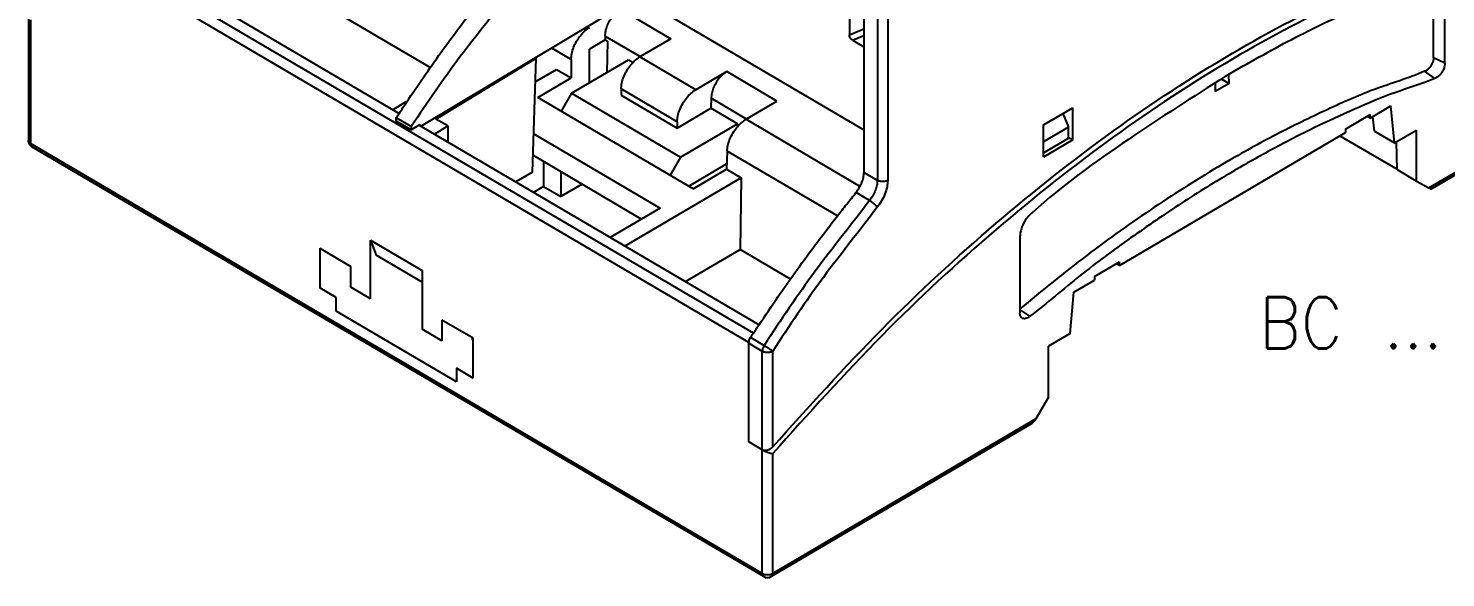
# Model space of a CAD drawing. Header units: millimetres. Extents: x -237 to 357, y 207 to 627.
# Drawn here: x 239.7 to 317.1, y 289.6 to 319.6 of the extents above; entities that cross this region are included whole.
import ezdxf

# ---------------------------------------------------------------- set-up
doc = ezdxf.new("R2010")
doc.units = ezdxf.units.MM
doc.layers.add('1', color=7, linetype='Continuous')
doc.styles.add('CONVERTER_11', font='txt.shx', dxfattribs={"width": 0.9})

# ---------------------------------------------------------------- blocks, each defined once
blk = doc.blocks.new('As2', base_point=(285.253, 331.881))
at = {"color": 2, "linetype": 'Continuous'}
for p, q in [((241.395, 325.837), (259.949, 314.932)), ((279.029, 302.414), (240.562, 325.024)), ((279.279, 302.923), (240.845, 325.514)), ((284.516, 324.798), (284.516, 319.227)), ((285.308, 323.5), (285.308, 311.708)), ((286.043, 323.068), (286.043, 311.276)), ((286.609, 323.068), (286.609, 311.276)), ((316.399, 317.975), (316.399, 322.106)), ((317.014, 317.671), (317.014, 321.803)), ((261.644, 317.433), (254.676, 321.528)), ((272.834, 321.237), (261.144, 314.229)), ((273.06, 321.239), (285.308, 314.039)), ((272.023, 320.618), (274.765, 319.007)), ((239.71, 320.14), (239.71, 313.455)), ((239.827, 320.032), (239.827, 313.289)), ((284.516, 319.227), (285.308, 319.554)), ((271.189, 318.942), (270.336, 318.441)), ((271.189, 319.157), (273.105, 318.031)), ((271.189, 319.157), (271.189, 318.942)), ((271.189, 318.942), (271.311, 318.871)), ((271.311, 318.871), (271.286, 317.169)), ((274.765, 319.007), (273.078, 318.015)), ((284.688, 318.934), (285.308, 319.191)), ((284.688, 318.934), (285.308, 318.57)), ((316.138, 310.862), (330.506, 319.307)), ((316.255, 310.799), (330.426, 319.129)), ((261.953, 314.624), (267.414, 317.952)), ((267.224, 311.731), (267.414, 317.952)), ((267.384, 317.97), (267.414, 317.952)), ((269.336, 317.874), (268.269, 318.5)), ((270.336, 316.611), (270.336, 318.441)), ((276.133, 316.22), (273.078, 318.015)), ((317.014, 317.671), (316.399, 317.975)), ((267.374, 316.65), (268.538, 317.334)), ((268.538, 317.334), (269.336, 316.865)), ((269.336, 317.874), (269.336, 316.865)), ((269.355, 316.034), (272.465, 317.863)), ((272.465, 317.863), (272.71, 317.719)), ((272.71, 317.719), (272.71, 317.719)), ((277.82, 317.211), (276.133, 316.22)), ((280.562, 315.599), (277.82, 317.211)), ((305.044, 316.962), (305.79, 317.4)), ((305.79, 317.4), (305.791, 317.401)), ((305.791, 317.4), (305.791, 317.401)), ((316.463, 316.842), (315.908, 317.236)), ((267.523, 315.799), (269.336, 316.865)), ((304.478, 316.62), (304.471, 316.125)), ((305.234, 316.573), (304.471, 316.125)), ((304.804, 316.817), (305.234, 316.573)), ((305.044, 316.962), (305.044, 316.96)), ((305.234, 316.573), (305.226, 317.069)), ((275.997, 310.818), (267.523, 315.799)), ((269.355, 316.034), (268.779, 315.061)), ((269.355, 316.034), (275.296, 312.542)), ((272.06, 316.272), (272.055, 315.925)), ((272.055, 315.925), (275.11, 314.13)), ((275.115, 314.477), (272.06, 316.272)), ((276.971, 315.759), (276.963, 315.219)), ((278.902, 314.624), (276.971, 315.759)), ((278.875, 314.608), (280.562, 315.599)), ((259.606, 315.133), (260.333, 315.577)), ((259.949, 314.932), (259.949, 314.932)), ((260.333, 315.577), (260.363, 315.559)), ((260.363, 315.559), (260.363, 315.559)), ((275.11, 314.13), (276.963, 315.219)), ((278.406, 314.371), (276.963, 315.219)), ((295.117, 314.304), (296.712, 315.241)), ((296.163, 314.919), (296.474, 314.173)), ((296.712, 313.488), (296.712, 315.241)), ((311.584, 314.075), (312.942, 314.873)), ((312.942, 314.679), (314.073, 315.344)), ((312.942, 314.679), (312.942, 314.873)), ((314.269, 313.323), (314.073, 315.344)), ((260.594, 314.215), (259.789, 314.687)), ((259.789, 314.512), (259.789, 314.687)), ((260.594, 314.039), (259.789, 314.512)), ((260.594, 314.039), (261.077, 314.318)), ((260.594, 314.215), (260.594, 314.039)), ((261.034, 314.294), (279.586, 303.389)), ((261.077, 314.318), (261.077, 314.268)), ((261.868, 313.803), (262.596, 314.247)), ((262.596, 314.247), (261.953, 314.624)), ((262.596, 314.247), (262.596, 313.376)), ((275.115, 314.477), (275.11, 314.13)), ((275.296, 312.542), (278.406, 314.371)), ((278.406, 314.371), (278.406, 314.205)), ((278.875, 314.608), (285.1, 310.949)), ((295.117, 312.551), (295.117, 314.304)), ((296.474, 314.173), (295.117, 313.375)), ((296.474, 313.579), (296.474, 314.173)), ((311.584, 314.075), (311.584, 313.881)), ((312.942, 314.679), (312.776, 314.776)), ((313.17, 313.969), (313.082, 314.761)), ((279.764, 289.814), (239.827, 313.289)), ((267.288, 313.809), (274.184, 309.756)), ((295.117, 312.782), (296.474, 313.579)), ((296.712, 313.488), (295.117, 312.551)), ((296.712, 313.488), (296.474, 313.605)), ((299.252, 306.632), (311.584, 313.881)), ((311.291, 313.709), (314.402, 311.88)), ((313.17, 313.969), (314.269, 313.323)), ((314.269, 313.323), (315.459, 314.022)), ((314.403, 311.86), (314.379, 313.388)), ((315.459, 311.239), (315.459, 314.022)), ((279.844, 289.636), (239.907, 313.11)), ((267.252, 312.644), (273.175, 309.163)), ((275.296, 312.542), (274.74, 311.557)), ((277.84, 312.875), (277.809, 311.884)), ((283.864, 309.334), (277.84, 312.875)), ((267.224, 311.731), (266.309, 311.193)), ((267.823, 312.309), (267.823, 310.937)), ((268.762, 311.757), (268.762, 310.386)), ((275.749, 310.964), (277.818, 312.181)), ((275.997, 310.818), (277.809, 311.884)), ((277.809, 311.884), (278.607, 311.415)), ((314.403, 311.86), (315.459, 311.239)), ((267.823, 310.937), (267.284, 310.62)), ((267.823, 310.937), (268.762, 310.386)), ((269.928, 311.072), (268.762, 310.386)), ((278.607, 311.415), (272.269, 307.69)), ((278.607, 311.415), (278.548, 307.497)), ((285.1, 310.949), (285.1, 310.949)), ((286.043, 311.276), (285.308, 311.708)), ((315.459, 311.239), (316.138, 310.862)), ((285.613, 310.178), (284.878, 310.61)), ((274.184, 309.756), (271.469, 308.16)), ((283.864, 309.334), (283.864, 309.334)), ((258.381, 304.81), (258.381, 308.011)), ((258.381, 308.011), (261.21, 306.348)), ((258.381, 308.011), (258.699, 307.198)), ((293.821, 308.17), (293.821, 304.039)), ((255.609, 307.572), (257.306, 306.574)), ((255.609, 307.572), (255.609, 305.404)), ((261.21, 305.722), (258.699, 307.198)), ((275.573, 305.748), (278.548, 307.497)), ((281.295, 305.882), (278.548, 307.497)), ((257.306, 305.442), (257.306, 306.574)), ((261.21, 306.348), (261.21, 303.147)), ((297.894, 306.028), (299.252, 306.826)), ((299.252, 306.632), (299.087, 306.729)), ((299.252, 306.632), (299.252, 306.826)), ((296.763, 305.169), (297.894, 305.834)), ((297.894, 306.028), (297.894, 305.834)), ((256.514, 304.872), (255.609, 305.404)), ((256.514, 304.127), (256.514, 304.872)), ((258.381, 304.81), (257.306, 305.442)), ((296.567, 302.918), (296.763, 305.169)), ((263.076, 300.27), (256.514, 304.127)), ((294.373, 303.857), (293.821, 304.222)), ((263.981, 302.651), (262.284, 303.648)), ((262.284, 303.648), (262.284, 302.516)), ((279.586, 303.389), (279.586, 303.389)), ((262.284, 302.516), (261.21, 303.147)), ((263.981, 302.625), (263.902, 302.578)), ((263.981, 300.483), (263.981, 302.651)), ((279.131, 302.698), (279.866, 302.265)), ((279.279, 302.923), (279.279, 302.923)), ((296.567, 302.918), (295.377, 302.219)), ((279.029, 302.414), (279.029, 302.388)), ((279.029, 296.99), (279.029, 302.388)), ((279.029, 302.388), (279.764, 301.956)), ((279.029, 296.99), (279.029, 302.388)), ((279.764, 289.814), (279.764, 301.956)), ((280.33, 296.72), (280.33, 301.956)), ((295.377, 299.436), (295.377, 302.219)), ((263.981, 300.483), (263.076, 301.015)), ((263.076, 301.015), (263.076, 300.27)), ((295.377, 299.436), (294.698, 298.26)), ((294.421, 297.965), (280.25, 289.636)), ((294.698, 298.26), (280.33, 289.814)), ((279.764, 296.557), (279.029, 296.99)), ((279.764, 296.557), (279.029, 296.99)), ((280.33, 289.814), (280.33, 296.358))]:
    blk.add_line(p, q, dxfattribs=at)
for centre, start, end in [((240.11, 313.455), 180, 239.55362), ((280.047, 289.981), 239.55362, 300.44638)]:
    blk.add_arc(centre, 0.4, start, end, dxfattribs=at)
for points, knots in [([(280.33, 296.72), (282.288, 298.897), (286.14, 303.18), (292.376, 308.936), (298.754, 313.993), (305.231, 318.247), (311.712, 321.661), (318.119, 324.154), (324.368, 325.798), (328.506, 326.077), (330.506, 326.212)], [0, 0, 0, 0, 8.780204, 17.275582, 25.423798, 33.173944, 40.489796, 47.3536, 53.77042, 59.772783, 59.772783, 59.772783, 59.772783]), ([(330.506, 325.851), (328.507, 325.722), (324.371, 325.456), (318.122, 323.823), (311.713, 321.337), (305.23, 317.924), (298.751, 313.666), (292.372, 308.601), (286.136, 302.833), (282.287, 298.54), (280.33, 296.358)], [0, 0, 0, 0, 5.997306, 12.410685, 19.273446, 26.590922, 34.345218, 42.499658, 51.002657, 59.791035, 59.791035, 59.791035, 59.791035]), ([(259.789, 314.687), (259.816, 314.728), (259.869, 314.81), (259.991, 314.996), (260.155, 315.246), (260.901, 316.37), (262.216, 318.276), (263.688, 320.25), (264.686, 321.544), (265.073, 322.016), (265.316, 322.342), (265.402, 322.492), (265.464, 322.619), (265.531, 322.78), (265.602, 322.998), (265.615, 323.189), (265.621, 323.279)], [0, 0, 0, 0, 0.145807, 0.291582, 0.667643, 1.043477, 4.339927, 7.61343, 8.428553, 9.241868, 9.443998, 9.647445, 9.759062, 9.869893, 10.168964, 10.441086, 10.441086, 10.441086, 10.441086]), ([(266.528, 322.746), (266.522, 322.656), (266.508, 322.465), (266.416, 322.183), (266.282, 321.903), (265.239, 320.5), (263.196, 318.053), (261.464, 315.498), (260.594, 314.215)], [0, 0, 0, 0, 0.271878, 0.570535, 0.884029, 1.198183, 5.802674, 10.450533, 10.450533, 10.450533, 10.450533]), ([(305.791, 317.4), (306.961, 318.058), (309.259, 319.352), (312.806, 320.954), (315.185, 322.04), (316.538, 322.411), (316.727, 322.376), (316.863, 322.281), (316.951, 322.151), (317.006, 321.987), (317.011, 321.867), (317.014, 321.803)], [0, 0, 0, 0, 4.023633, 7.910302, 11.662349, 11.881918, 12.073591, 12.216545, 12.368024, 12.537111, 12.727911, 12.727911, 12.727911, 12.727911]), ([(271.189, 319.157), (271.195, 319.248), (271.208, 319.436), (271.296, 319.716), (271.425, 319.992), (271.597, 320.244), (271.793, 320.461), (271.949, 320.568), (272.023, 320.618)], [0, 0, 0, 0, 0.270488, 0.565565, 0.873782, 1.18179, 1.476268, 1.745859, 1.745859, 1.745859, 1.745859]), ([(269.336, 317.874), (269.343, 317.982), (269.358, 318.208), (269.463, 318.544), (269.619, 318.875), (269.824, 319.177), (270.06, 319.438), (270.247, 319.566), (270.336, 319.627)], [0, 0, 0, 0, 0.324586, 0.678678, 1.048538, 1.418148, 1.771521, 2.095031, 2.095031, 2.095031, 2.095031]), ([(284.688, 318.934), (284.665, 318.951), (284.617, 318.986), (284.564, 319.06), (284.525, 319.141), (284.519, 319.199), (284.516, 319.227)], [0, 0, 0, 0, 0.0849205, 0.1777338, 0.2695353, 0.3517449, 0.3517449, 0.3517449, 0.3517449]), ([(272.06, 316.272), (272.069, 316.38), (272.088, 316.605), (272.197, 316.938), (272.357, 317.266), (272.517, 317.499), (272.64, 317.645), (272.742, 317.755), (272.882, 317.887), (273.014, 317.973), (273.078, 318.015)], [0, 0, 0, 0, 0.322443, 0.675374, 1.044888, 1.414713, 1.517879, 1.619041, 1.864106, 2.09285, 2.09285, 2.09285, 2.09285]), ([(316.399, 317.975), (316.395, 317.925), (316.387, 317.822), (316.332, 317.67), (316.253, 317.524), (316.151, 317.396), (316.037, 317.294), (315.06, 316.854), (313.124, 316.296), (310.385, 315.055), (307.607, 313.701), (304.504, 311.967), (301.094, 309.814), (297.401, 307.189), (295.027, 305.246), (293.821, 304.26)], [0, 0, 0, 0, 0.147153, 0.309754, 0.479086, 0.645172, 0.798627, 0.93265, 3.841313, 6.840163, 9.931085, 13.115201, 17.497102, 22.025765, 26.697279, 26.697279, 26.697279, 26.697279]), ([(277.82, 317.211), (277.745, 317.16), (277.589, 317.054), (277.392, 316.838), (277.218, 316.587), (277.086, 316.314), (276.994, 316.036), (276.979, 315.848), (276.971, 315.759)], [0, 0, 0, 0, 0.269817, 0.564668, 0.872855, 1.180784, 1.474892, 1.743595, 1.743595, 1.743595, 1.743595]), ([(317.014, 317.671), (317.01, 317.616), (317.001, 317.5), (316.939, 317.33), (316.85, 317.165), (316.735, 317.022), (316.608, 316.907), (315.8, 316.542), (314.244, 316.102), (312.057, 315.155), (309.841, 314.145), (307.62, 313.002), (305.201, 311.641), (302.597, 310.028), (299.83, 308.128), (297.053, 306.094), (295.271, 304.54), (294.26, 303.772), (294.139, 303.725), (294.024, 303.718), (293.936, 303.754), (293.88, 303.812), (293.846, 303.876), (293.825, 303.954), (293.823, 304.009), (293.821, 304.039)], [0, 0, 0, 0, 0.165222, 0.347788, 0.537913, 0.724392, 0.89669, 1.04717, 3.367536, 5.745399, 8.181855, 10.677662, 13.233289, 16.507108, 19.864005, 23.302547, 26.820862, 26.967992, 27.095806, 27.205265, 27.304363, 27.370809, 27.442362, 27.52145, 27.609074, 27.609074, 27.609074, 27.609074]), ([(305.79, 317.4), (305.79, 317.4), (305.791, 317.4), (305.791, 317.4), (305.791, 317.4)], [0, 0, 0, 0, 0.000752375, 0.001504749, 0.001504749, 0.001504749, 0.001504749]), ([(305.044, 316.96), (303.268, 315.829), (299.64, 313.518), (296.071, 310.943), (294.309, 309.348), (294.147, 309.136), (294.009, 308.903), (293.905, 308.657), (293.836, 308.412), (293.826, 308.249), (293.821, 308.17)], [0, 0, 0, 0, 6.318617, 12.910306, 13.165458, 13.434495, 13.708377, 13.977548, 14.232953, 14.467116, 14.467116, 14.467116, 14.467116]), ([(275.115, 314.477), (275.124, 314.584), (275.142, 314.809), (275.252, 315.143), (275.411, 315.471), (275.619, 315.771), (275.856, 316.031), (276.044, 316.159), (276.133, 316.22)], [0, 0, 0, 0, 0.322443, 0.675374, 1.044888, 1.414713, 1.768534, 2.092314, 2.092314, 2.092314, 2.092314]), ([(277.84, 312.875), (277.85, 312.982), (277.872, 313.205), (277.986, 313.536), (278.149, 313.862), (278.296, 314.073), (278.388, 314.183), (278.47, 314.28), (278.621, 314.437), (278.793, 314.553), (278.875, 314.608)], [0, 0, 0, 0, 0.320372, 0.672206, 1.041421, 1.411489, 1.440757, 1.469877, 1.792972, 2.090002, 2.090002, 2.090002, 2.090002]), ([(239.827, 313.289), (239.81, 313.3), (239.777, 313.321), (239.739, 313.362), (239.714, 313.407), (239.711, 313.44), (239.71, 313.455)], [0, 0, 0, 0, 0.0611879, 0.1161297, 0.1657628, 0.2122708, 0.2122708, 0.2122708, 0.2122708]), ([(239.907, 313.11), (239.895, 313.119), (239.87, 313.138), (239.845, 313.18), (239.829, 313.232), (239.828, 313.269), (239.827, 313.289)], [0, 0, 0, 0, 0.0445041, 0.0921384, 0.1450855, 0.2042897, 0.2042897, 0.2042897, 0.2042897]), ([(279.218, 302.831), (279.228, 302.846), (279.248, 302.877), (279.319, 302.986), (279.432, 303.157), (280.21, 304.334), (281.65, 306.421), (283.282, 308.59), (284.365, 309.977), (284.755, 310.447), (285, 310.772), (285.087, 310.921), (285.15, 311.049), (285.218, 311.208), (285.288, 311.427), (285.302, 311.617), (285.308, 311.708)], [0, 0, 0, 0, 0.055473, 0.110941, 0.389945, 0.668837, 4.344934, 7.994455, 8.810245, 9.624293, 9.826537, 10.029983, 10.141561, 10.252335, 10.551198, 10.823198, 10.823198, 10.823198, 10.823198]), ([(286.043, 311.276), (286.037, 311.185), (286.024, 310.994), (285.932, 310.712), (285.8, 310.431), (284.712, 308.952), (282.576, 306.353), (280.773, 303.632), (279.866, 302.265)], [0, 0, 0, 0, 0.271999, 0.570863, 0.884464, 1.198484, 6.065286, 10.980895, 10.980895, 10.980895, 10.980895]), ([(286.609, 311.276), (286.6, 311.155), (286.583, 310.901), (286.461, 310.524), (286.284, 310.15), (285.163, 308.623), (283.02, 306.014), (281.23, 303.313), (280.33, 301.956)], [0, 0, 0, 0, 0.362666, 0.76115, 1.179286, 1.597979, 6.430018, 11.310515, 11.310515, 11.310515, 11.310515]), ([(286.609, 311.276), (286.582, 311.262), (286.525, 311.234), (286.428, 311.212), (286.326, 311.204), (286.224, 311.212), (286.127, 311.234), (286.07, 311.262), (286.043, 311.276)], [0, 0, 0, 0, 0.090879, 0.1901695, 0.2940066, 0.3978437, 0.4971342, 0.5880131, 0.5880131, 0.5880131, 0.5880131]), ([(286.035, 309.812), (286.02, 309.832), (285.987, 309.875), (285.926, 309.937), (285.853, 310.004), (285.774, 310.068), (285.694, 310.128), (285.639, 310.162), (285.613, 310.178)], [0, 0, 0, 0, 0.0733264, 0.162891, 0.2630982, 0.3674747, 0.4692209, 0.5617422, 0.5617422, 0.5617422, 0.5617422]), ([(316.255, 310.799), (316.254, 310.799), (316.252, 310.8), (316.248, 310.802), (316.242, 310.805), (316.233, 310.809), (316.223, 310.815), (316.21, 310.822), (316.194, 310.83), (316.177, 310.84), (316.158, 310.85), (316.145, 310.858), (316.138, 310.862)], [0, 0, 0, 0, 0.0016713, 0.0060383, 0.0130956, 0.022816, 0.0351694, 0.050064, 0.0673702, 0.0870004, 0.1088667, 0.1328815, 0.1328815, 0.1328815, 0.1328815]), ([(279.029, 302.414), (279.032, 302.45), (279.038, 302.525), (279.079, 302.635), (279.137, 302.741), (279.191, 302.801), (279.218, 302.831)], [0, 0, 0, 0, 0.1068382, 0.2250445, 0.3478101, 0.4674173, 0.4674173, 0.4674173, 0.4674173]), ([(279.029, 302.388), (279.03, 302.413), (279.033, 302.465), (279.055, 302.544), (279.086, 302.623), (279.129, 302.696), (279.175, 302.764), (279.203, 302.808), (279.218, 302.831)], [0, 0, 0, 0, 0.0748253, 0.1562614, 0.2421369, 0.3298067, 0.4091829, 0.4885505, 0.4885505, 0.4885505, 0.4885505]), ([(279.866, 302.265), (279.851, 302.24), (279.821, 302.191), (279.79, 302.111), (279.769, 302.033), (279.766, 301.981), (279.764, 301.956)], [0, 0, 0, 0, 0.0876697, 0.1735452, 0.2549814, 0.3298067, 0.3298067, 0.3298067, 0.3298067]), ([(279.764, 301.956), (279.791, 301.943), (279.848, 301.914), (279.945, 301.893), (280.047, 301.884), (280.149, 301.893), (280.246, 301.914), (280.303, 301.943), (280.33, 301.956)], [0, 0, 0, 0, 0.090879, 0.1901695, 0.2940066, 0.3978437, 0.4971342, 0.5880131, 0.5880131, 0.5880131, 0.5880131]), ([(279.866, 302.265), (279.886, 302.254), (279.927, 302.229), (279.989, 302.19), (280.054, 302.149), (280.119, 302.107), (280.18, 302.065), (280.237, 302.025), (280.287, 301.99), (280.316, 301.967), (280.33, 301.956)], [0, 0, 0, 0, 0.0683916, 0.1429401, 0.2207957, 0.2989798, 0.3745009, 0.4444715, 0.5062209, 0.5574037, 0.5574037, 0.5574037, 0.5574037]), ([(294.421, 297.965), (294.447, 297.982), (294.501, 298.018), (294.573, 298.088), (294.641, 298.168), (294.679, 298.229), (294.698, 298.26)], [0, 0, 0, 0, 0.0935093, 0.1941891, 0.3000437, 0.4086394, 0.4086394, 0.4086394, 0.4086394]), ([(280.33, 296.72), (280.32, 296.708), (280.301, 296.687), (280.272, 296.661), (280.241, 296.635), (280.203, 296.608), (280.164, 296.585), (280.127, 296.566), (280.095, 296.552), (280.06, 296.54), (280.025, 296.53), (279.989, 296.523), (279.954, 296.519), (279.916, 296.517), (279.878, 296.52), (279.841, 296.526), (279.806, 296.536), (279.782, 296.547), (279.768, 296.555), (279.765, 296.557), (279.764, 296.557)], [0, 0, 0, 0, 0.0453461, 0.0851255, 0.1183755, 0.1657688, 0.2240572, 0.2545005, 0.2899673, 0.3296459, 0.3632726, 0.4015824, 0.4370499, 0.4715411, 0.5150372, 0.5497759, 0.5838362, 0.6236785, 0.6282927, 0.6328913, 0.6328913, 0.6328913, 0.6328913]), ([(279.764, 296.557), (279.777, 296.55), (279.805, 296.534), (279.845, 296.514), (279.886, 296.494), (279.938, 296.472), (279.998, 296.448), (280.062, 296.425), (280.114, 296.408), (280.162, 296.393), (280.206, 296.382), (280.249, 296.372), (280.289, 296.363), (280.317, 296.36), (280.33, 296.358)], [0, 0, 0, 0, 0.0460581, 0.0960392, 0.1343136, 0.1822197, 0.2659444, 0.3278589, 0.3849804, 0.4295557, 0.4806409, 0.5195632, 0.5635257, 0.602996, 0.602996, 0.602996, 0.602996]), ([(279.844, 289.636), (279.832, 289.645), (279.807, 289.663), (279.782, 289.706), (279.767, 289.757), (279.765, 289.795), (279.764, 289.814)], [0, 0, 0, 0, 0.0445041, 0.0921384, 0.1450855, 0.2042897, 0.2042897, 0.2042897, 0.2042897]), ([(279.764, 289.814), (279.791, 289.801), (279.848, 289.772), (279.945, 289.751), (280.047, 289.743), (280.149, 289.751), (280.246, 289.772), (280.303, 289.801), (280.33, 289.814)], [0, 0, 0, 0, 0.090879, 0.1901695, 0.2940066, 0.3978437, 0.4971342, 0.5880131, 0.5880131, 0.5880131, 0.5880131]), ([(280.25, 289.636), (280.262, 289.645), (280.287, 289.663), (280.312, 289.706), (280.327, 289.757), (280.329, 289.795), (280.33, 289.814)], [0, 0, 0, 0, 0.0445041, 0.0921384, 0.1450855, 0.2042897, 0.2042897, 0.2042897, 0.2042897])]:
    blk.add_open_spline(points, degree=3, knots=knots, dxfattribs=at)
at = {"layer": '1', "color": 3, "style": 'CONVERTER_11', "width": 0.9}
blk.add_text('BC ... U22', height=2.8, dxfattribs=at).set_placement((306.883, 302.095))
blk = doc.blocks.new('GI-BC', base_point=(266.946, 303.081))
blk.add_blockref('As2', (285.253, 331.881))

msp = doc.modelspace()

# ---------------------------------------------------------------- block references
at = {"layer": '1'}
msp.add_blockref('GI-BC', (266.946, 303.081), dxfattribs=at)

doc.saveas('drawing.dxf')
